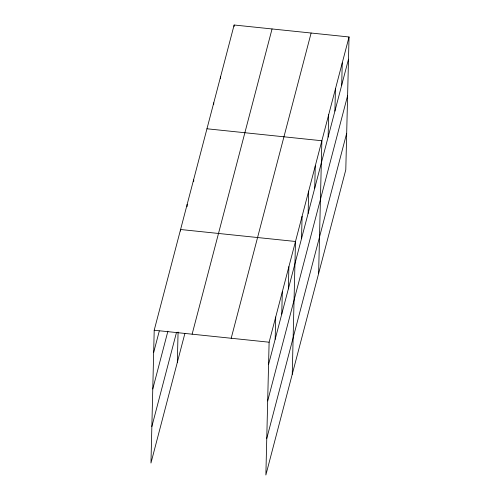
<?xml version="1.0" encoding="UTF-8"?>
<svg xmlns="http://www.w3.org/2000/svg" width="500" height="500" viewBox="0 0 500 500"><rect width="100%" height="100%" fill="white"/><g stroke="black" fill="none" stroke-linecap="round" stroke-linejoin="round"><path stroke-width="0.75" d="M349.038 36.975L269.113 342.206L265.869 475L345.794 169.762L349.038 36.975L234.131 25L154.206 330.238L150.963 463.025L184.9 333.413M177.338 362.3L178.075 332.031M180.544 231.044L180.581 229.506L295.487 241.481L292.244 374.275M187.119 206.625L187.175 204.325M193.713 181.444L193.75 179.913M213.713 104.369L213.75 102.837M220.506 78.425L220.544 76.888M234.094 26.531L234.131 25M275.163 339.275L275.706 317.025M281.756 314.094L282.3 291.844M288.35 288.906L288.894 266.663M301.537 238.544L302.081 216.3M308.131 213.363L308.675 191.119M314.725 188.181L315.269 165.931M318.619 273.544L321.863 140.75L206.956 128.781M328.113 137.056L328.656 114.806M334.906 111.106L335.45 88.863M341.7 85.162L342.244 62.919M153.663 352.481L159.288 331.006M152.775 388.963L167.9 331.194M151.856 426.55L176.481 332.488M192.125 334.188L272.05 28.95M231.194 338.256L311.119 33.019M268.569 364.456L348.494 59.219M267.681 400.938L347.6 95.7M266.762 438.519L346.681 133.287M154.206 330.238L269.113 342.206"/></g></svg>
